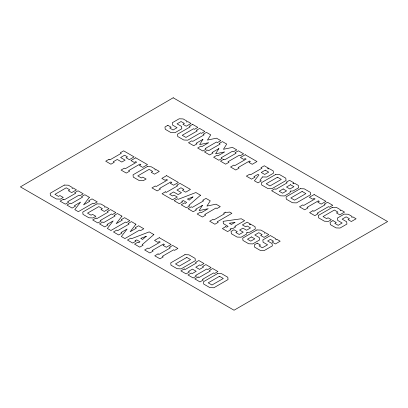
<?xml version="1.0" encoding="UTF-8"?>
<svg xmlns="http://www.w3.org/2000/svg" width="408" height="408" viewBox="0 0 408 408"><rect width="100%" height="100%" fill="white"/><g stroke="black" fill="none" stroke-linecap="round" stroke-linejoin="round"><path stroke-width="0.61" d="M225.389 212.17L223.548 213.231L224.497 213.777L213.945 219.866L213.001 219.32L209.686 221.233L214.894 224.237L218.209 222.329L217.26 221.779L231.887 213.338L229.668 212.058A10.006 5.778 0 0 1 225.374 212.231M246.947 232.392L246.646 234.029L241.123 237.216L237.125 237.074L231.326 233.723L231.086 231.423L233.973 229.755L237.288 231.668L235.834 232.504L239.236 234.467L243.234 232.162L239.603 230.066L242.928 228.149L246.554 230.245L250.553 227.939L247.151 225.971L245.703 226.812L242.388 224.9L247.151 222.151L250.461 224.063L249.528 224.604L251.537 224.681L255.061 226.715L255.301 229.031L249.788 232.213L246.947 232.392M290.302 191.117L289.991 192.775L284.468 195.962L280.469 195.82L271.6 190.699L274.91 188.787L275.869 189.338L287.196 182.799L286.238 182.249L289.537 180.341L293.806 182.804L292.868 183.345L294.882 183.427L298.406 185.462L298.646 187.777L293.133 190.959L290.302 191.117M202.909 139.373L199.619 144.59L208.677 142.698L201.878 146.625L200.966 146.095L197.656 148.007L202.873 151.021L206.188 149.109L205.204 148.543L216.52 142.01L217.464 142.555L220.779 140.643L216.505 138.179L207.453 140.071L210.742 134.849L206.468 132.386L203.159 134.293L204.117 134.849L192.805 141.382L191.811 140.811L188.501 142.718L193.718 145.733L197.028 143.82L196.115 143.295L202.909 139.373M218.882 148.594L215.592 153.816L224.65 151.924L217.857 155.846L216.939 155.315L213.629 157.228L218.846 160.242L222.161 158.329L221.177 157.763L232.494 151.23L233.442 151.776L236.752 149.869L232.478 147.4L223.426 149.292L226.715 144.07L222.447 141.607L219.132 143.519L220.091 144.07L208.779 150.603L207.784 150.032L204.474 151.944L209.692 154.953L213.001 153.046L212.089 152.516L218.882 148.594M202.414 205.367L199.124 210.589L208.182 208.697L201.389 212.619L200.476 212.089L197.161 214.001L202.383 217.015L205.693 215.103L204.709 214.537L216.026 208.004L216.974 208.549L220.284 206.637L216.016 204.173L206.958 206.066L210.248 200.843L205.979 198.38L202.669 200.292L203.628 200.843L192.311 207.376L191.316 206.805L188.006 208.712L193.224 211.726L196.534 209.814L195.621 209.289L202.414 205.367M262.477 176.939L260.008 180.183L261.298 180.928L257.989 182.84L254.439 180.79L258.927 174.94L257.943 174.374L253.944 176.684L254.893 177.23L251.583 179.143L246.366 176.129L249.676 174.216L250.624 174.762L261.941 168.234L260.993 167.683L264.302 165.77L268.571 168.239L267.638 168.779L269.647 168.856L273.207 170.916L273.436 173.221L266.847 177.026L262.477 176.939M89.352 197.324L83.574 204.852L89.673 201.333L88.715 200.777L92.024 198.869L97.232 201.873L93.922 203.786L92.963 203.23L78.336 211.675L74.786 209.625L80.56 202.113L74.475 205.622L75.434 206.178L72.124 208.09L66.907 205.076L70.217 203.164L71.176 203.72L82.493 197.186L81.544 196.641L84.854 194.728L89.352 197.324M121.941 216.138L116.163 223.666L122.257 220.147L121.298 219.591L124.613 217.683L129.821 220.687L126.506 222.6L125.547 222.044L110.92 230.489L107.37 228.439L113.149 220.927L107.064 224.436L108.023 224.992L104.708 226.904L99.491 223.89L102.806 221.977L103.765 222.533L115.076 216L114.128 215.455L117.443 213.542L121.941 216.138M135.925 224.216L130.147 231.744L136.246 228.22L135.288 227.669L138.598 225.757L143.805 228.761L140.495 230.673L139.536 230.122L124.909 238.563L121.36 236.513L127.133 229L121.049 232.514L122.007 233.065L118.697 234.977L113.48 231.968L116.79 230.056L117.749 230.607L129.066 224.074L128.117 223.528L131.427 221.615L135.925 224.216M146.273 236.263L142.596 239.455L140.755 238.394L146.273 236.263M192.928 196.921L189.251 200.114L187.41 199.053L192.928 196.921M153.862 234.569L142.162 244.703L143.065 245.223L139.75 247.136L134.533 244.122L137.843 242.209L138.781 242.75L139.944 241.75L136.772 239.914L135.038 240.587L135.997 241.143L132.682 243.056L127.464 240.042L130.779 238.129L131.656 238.639L149.206 231.882L153.862 234.569M200.522 195.228L188.817 205.362L189.72 205.882L186.405 207.789L181.188 204.78L184.503 202.868L185.436 203.408L186.604 202.404L183.427 200.573L181.693 201.246L182.651 201.802L179.341 203.709L174.124 200.7L177.434 198.788L178.311 199.293L195.86 192.535L200.522 195.228M173.191 97.777L20.4 186.879L234.039 310.223L387.6 221.564L173.191 97.777M64.357 185.069L50.179 193.259L50.419 195.559L56.319 198.966L60.364 199.14L63.25 197.472L59.94 195.559L58.492 196.396L54.927 194.341L66.244 187.808L69.804 189.863L68.355 190.699L71.665 192.612L76.429 189.863L73.119 187.95L72.18 188.491L72.124 187.379L68.355 185.201L64.357 185.069M109.018 159.288L105.708 161.201L110.915 164.205L114.225 162.292L113.286 161.752L117.285 159.446L121.803 162.058L125.129 160.14L120.605 157.529L124.603 155.219L127.48 156.881L126.031 157.718L129.351 159.635L134.115 156.886L123.644 150.843L120.334 152.755L121.278 153.301L109.966 159.834L109.018 159.288M167.867 125.312L164.98 126.98L165.24 129.29L170.962 132.595L174.945 132.733L181.82 128.765L181.591 126.46L177.046 123.833L181.045 121.528L184.391 123.461L182.937 124.297L186.252 126.21L191.01 123.461L187.7 121.548L186.762 122.089L186.64 120.931L183.177 118.937L179.158 118.789L172.298 122.752L172.548 125.072L177.072 127.684L173.074 129.989L169.728 128.061L171.176 127.225L167.867 125.312M192.612 124.379L189.297 126.291L190.245 126.842L177.49 134.201L177.745 136.512L183.784 140L187.838 140.163L200.578 132.804L201.526 133.355L204.836 131.442L199.619 128.428L196.309 130.341L197.268 130.897L185.951 137.425L182.243 135.283L193.555 128.749L194.504 129.3L197.814 127.388L192.612 124.379M63.398 199.231L60.088 201.144L65.306 204.153L68.621 202.24L67.672 201.695L78.984 195.162L79.932 195.707L83.242 193.8L78.025 190.786L74.715 192.698L75.664 193.244L64.347 199.777L63.398 199.231M135.711 157.809L130.953 160.558L134.263 162.471L135.711 161.634L136.639 162.17L125.322 168.703L124.374 168.152L121.064 170.065L126.281 173.079L129.591 171.166L128.642 170.621L139.959 164.087L140.882 164.623L139.434 165.459L142.744 167.372L147.507 164.623L135.711 157.809M147.222 166.632L133.039 174.818L133.278 177.118L139.184 180.525L143.223 180.698L146.115 179.03L142.8 177.118L141.352 177.954L137.792 175.899L149.104 169.366L152.669 171.421L151.215 172.263L154.53 174.17L159.288 171.421L155.978 169.514L155.04 170.054L154.984 168.938L151.215 166.765L147.222 166.632M96.946 203.883L82.763 212.073L83.002 214.373L88.908 217.78L92.948 217.954L95.839 216.286L92.529 214.373L91.076 215.21L87.516 213.154L98.828 206.621L102.393 208.677L100.944 209.513L104.254 211.426L109.013 208.677L105.703 206.764L104.769 207.305L104.708 206.193L100.944 204.015L96.946 203.883M166.597 175.644L161.838 178.393L165.148 180.305L166.597 179.464L167.525 179.999L156.208 186.532L155.259 185.987L151.949 187.899L157.167 190.908L160.477 188.996L159.528 188.45L170.845 181.917L171.768 182.453L170.32 183.289L173.63 185.201L178.393 182.453L166.597 175.644M95.987 218.045L92.677 219.958L97.894 222.967L101.204 221.054L100.256 220.509L111.573 213.976L112.521 214.521L115.831 212.614L110.614 209.6L107.304 211.512L108.248 212.058L96.936 218.591L95.987 218.045M165.362 191.821L162.053 193.729L172.523 199.777L177.286 197.028L173.971 195.116L172.523 195.952L169.621 194.279L173.619 191.969L178.153 194.585L181.473 192.668L176.945 190.052L180.938 187.746L183.84 189.419L182.386 190.256L185.701 192.168L190.459 189.419L179.989 183.376L176.679 185.288L177.628 185.834L166.311 192.367L165.362 191.821M223.757 159.253L220.447 161.165L225.665 164.179L228.975 162.267L228.026 161.721L239.343 155.188L240.292 155.734L243.601 153.821L238.384 150.807L235.074 152.72L236.023 153.265L224.706 159.798L223.757 159.253M245.203 154.744L240.44 157.493L243.749 159.406L245.203 158.569L246.126 159.1L234.809 165.633L233.861 165.087L230.551 166.999L235.768 170.014L239.083 168.101L238.134 167.55L249.446 161.022L250.374 161.553L248.921 162.389L252.236 164.302L256.994 161.553L245.203 154.744M265.261 170.151L261.263 172.457L264.7 174.44L268.699 172.135L265.261 170.151M159.288 237.701L154.525 240.45L157.84 242.362L159.288 241.526L160.211 242.056L148.9 248.589L147.951 248.044L144.636 249.956L149.858 252.97L153.168 251.058L152.22 250.512L163.537 243.979L164.46 244.509L163.011 245.346L166.321 247.258L171.085 244.509L159.288 237.701M275.64 174.496L261.462 182.682L261.701 184.982L267.867 188.542L271.871 188.695L286.054 180.504L285.804 178.184L279.638 174.624L275.64 174.496M277.527 177.23L266.21 183.763L269.989 185.946L281.306 179.413L277.527 177.23M158.054 253.878L154.744 255.791L159.962 258.805L163.271 256.892L162.323 256.341L173.64 249.813L174.588 250.359L177.898 248.446L172.681 245.432L169.371 247.345L170.32 247.891L159.003 254.424L158.054 253.878M283.178 188.945L279.179 191.25L282.581 193.214L286.579 190.908L283.178 188.945M290.496 184.717L286.498 187.027L289.899 188.991L293.898 186.68L290.496 184.717M225.706 226.659L222.396 228.572L227.613 231.581L230.928 229.668L229.979 229.123L231.428 228.286L232.351 228.822L235.666 226.909L234.738 226.374L244.606 220.677L241.291 218.77L223.14 221.325L223.355 223.625L228.118 226.374L226.664 227.21L225.706 226.659M234.931 222.442L231.428 224.461L229.306 223.237L234.931 222.442M184.921 254.674L170.738 262.864L170.977 265.164L177.143 268.724L181.152 268.877L195.335 260.686L195.085 258.366L188.919 254.806L184.921 254.674M300.247 188.7L286.064 196.886L286.304 199.186L292.47 202.745L296.478 202.898L310.661 194.713L310.406 192.392L304.24 188.833L300.247 188.7M186.803 257.412L175.491 263.945L179.27 266.128L190.582 259.595L186.803 257.412M302.129 191.434L290.817 197.967L294.596 200.149L305.908 193.616L302.129 191.434M184.192 268.969L180.877 270.881L186.099 273.89L189.409 271.978L188.45 271.427L192.443 269.117L196.202 271.289L192.204 273.595L191.26 273.049L187.945 274.961L193.162 277.97L196.477 276.058L195.519 275.507L206.831 268.974L207.789 269.53L211.104 267.617L205.882 264.603L202.572 266.516L203.521 267.061L199.522 269.372L195.769 267.199L199.762 264.894L200.721 265.445L204.036 263.537L198.818 260.523L195.503 262.436L196.452 262.981L185.14 269.515L184.192 268.969M314.14 194.545L309.381 197.294L312.691 199.206L314.14 198.37L315.068 198.905L303.751 205.438L302.802 204.887L299.492 206.8L304.71 209.814L308.02 207.901L307.076 207.356L318.388 200.823L319.316 201.358L317.863 202.195L321.173 204.107L325.936 201.358L314.14 194.545M256.902 229.954L242.719 238.139L242.969 240.45L248.727 243.77L252.72 243.918L259.621 239.935L259.355 237.635L254.791 234.998L258.784 232.688L262.12 234.615L260.671 235.452L263.991 237.369L268.755 234.62L265.43 232.703L264.496 233.243L264.358 232.086L260.885 230.081L256.902 229.954M251.466 236.915L247.472 239.221L250.793 241.143L254.791 238.833L251.466 236.915M198.074 276.981L194.764 278.894L199.981 281.908L203.291 279.995L202.343 279.449L213.659 272.916L214.608 273.462L217.918 271.55L212.701 268.541L209.391 270.453L210.339 270.999L199.022 277.532L198.074 276.981M312.91 210.722L309.595 212.634L314.813 215.648L318.128 213.736L317.179 213.19L328.496 206.657L329.44 207.203L332.755 205.29L327.532 202.281L324.222 204.189L325.171 204.739L313.854 211.273L312.91 210.722M257.208 243.173L254.342 244.826L254.582 247.126L260.248 250.395L264.257 250.548L272.35 245.876L272.085 243.571L267.623 240.995L270.397 239.394L273.528 241.199L272.075 242.036L275.4 243.953L280.158 241.204L276.838 239.287L275.9 239.828L275.777 238.675L270.387 235.564L262.859 239.909L263.099 242.209L267.577 244.795L262.349 247.814L259.07 245.922L260.523 245.081L257.208 243.173M217.632 273.564L203.454 281.75L203.694 284.05L209.86 287.609L213.863 287.762L228.046 279.572L227.797 277.251L221.631 273.692L217.632 273.564M332.469 207.305L318.286 215.49L318.526 217.79L324.431 221.197L328.471 221.371L331.357 219.703L328.047 217.79L326.599 218.627L323.034 216.571L334.351 210.038L337.916 212.094L336.462 212.93L339.772 214.843L344.536 212.094L341.226 210.181L340.287 210.722L340.231 209.61L336.462 207.432L332.469 207.305M219.519 276.298L208.202 282.831L211.981 285.014L223.298 278.48L219.519 276.298M332.959 220.626L330.072 222.294L330.332 224.609L336.054 227.909L340.037 228.046L346.912 224.079L346.683 221.774L342.139 219.147L346.132 216.842L349.478 218.775L348.029 219.611L351.339 221.524L356.102 218.775L352.793 216.862L351.854 217.403L351.732 216.25L348.269 214.251L344.25 214.103L337.39 218.066L337.64 220.386L342.159 222.998L338.166 225.308L334.82 223.375L336.269 222.539L332.959 220.626"/></g></svg>
